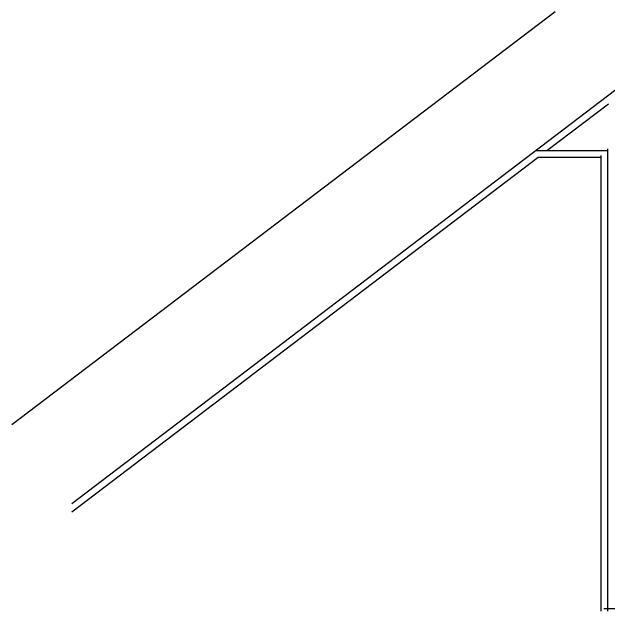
# Model space of a CAD drawing. Header units: metres. Extents: x -8 to 211, y -5 to 120.
# Drawn here: x 91.7 to 109.78, y 83.37 to 101.54 of the extents above; entities that cross this region are included whole.
import ezdxf

# ---------------------------------------------------------------- set-up
doc = ezdxf.new("R2010")
doc.units = ezdxf.units.M
doc.header["$LTSCALE"] = 0.8
doc.header["$MEASUREMENT"] = 0
doc.layers.add('A-STR-MAC-C', color=150, linetype='CONTINUOUS')
doc.layers.add('A-STR-MAC-V', color=7, linetype='CONTINUOUS')

msp = doc.modelspace()

# ---------------------------------------------------------------- linework, layer by layer
at = {"layer": 'A-STR-MAC-C', "color": 8}
msp.add_line((111.572, 83.442), (109.652, 83.442), dxfattribs=at)
at = {"layer": 'A-STR-MAC-V', "color": 8}
for p, q in [((108.177, 101.535), (91.703, 89.015)), ((110.024, 99.171), (93.518, 86.626)), ((109.792, 98.743), (107.926, 97.325)), ((109.772, 83.375), (109.772, 97.388)), ((109.772, 97.325), (107.595, 97.325)), ((109.572, 83.375), (109.572, 97.188)), ((107.663, 97.125), (93.518, 86.375)), ((109.572, 97.125), (107.663, 97.125))]:
    msp.add_line(p, q, dxfattribs=at)

doc.saveas('drawing.dxf')
